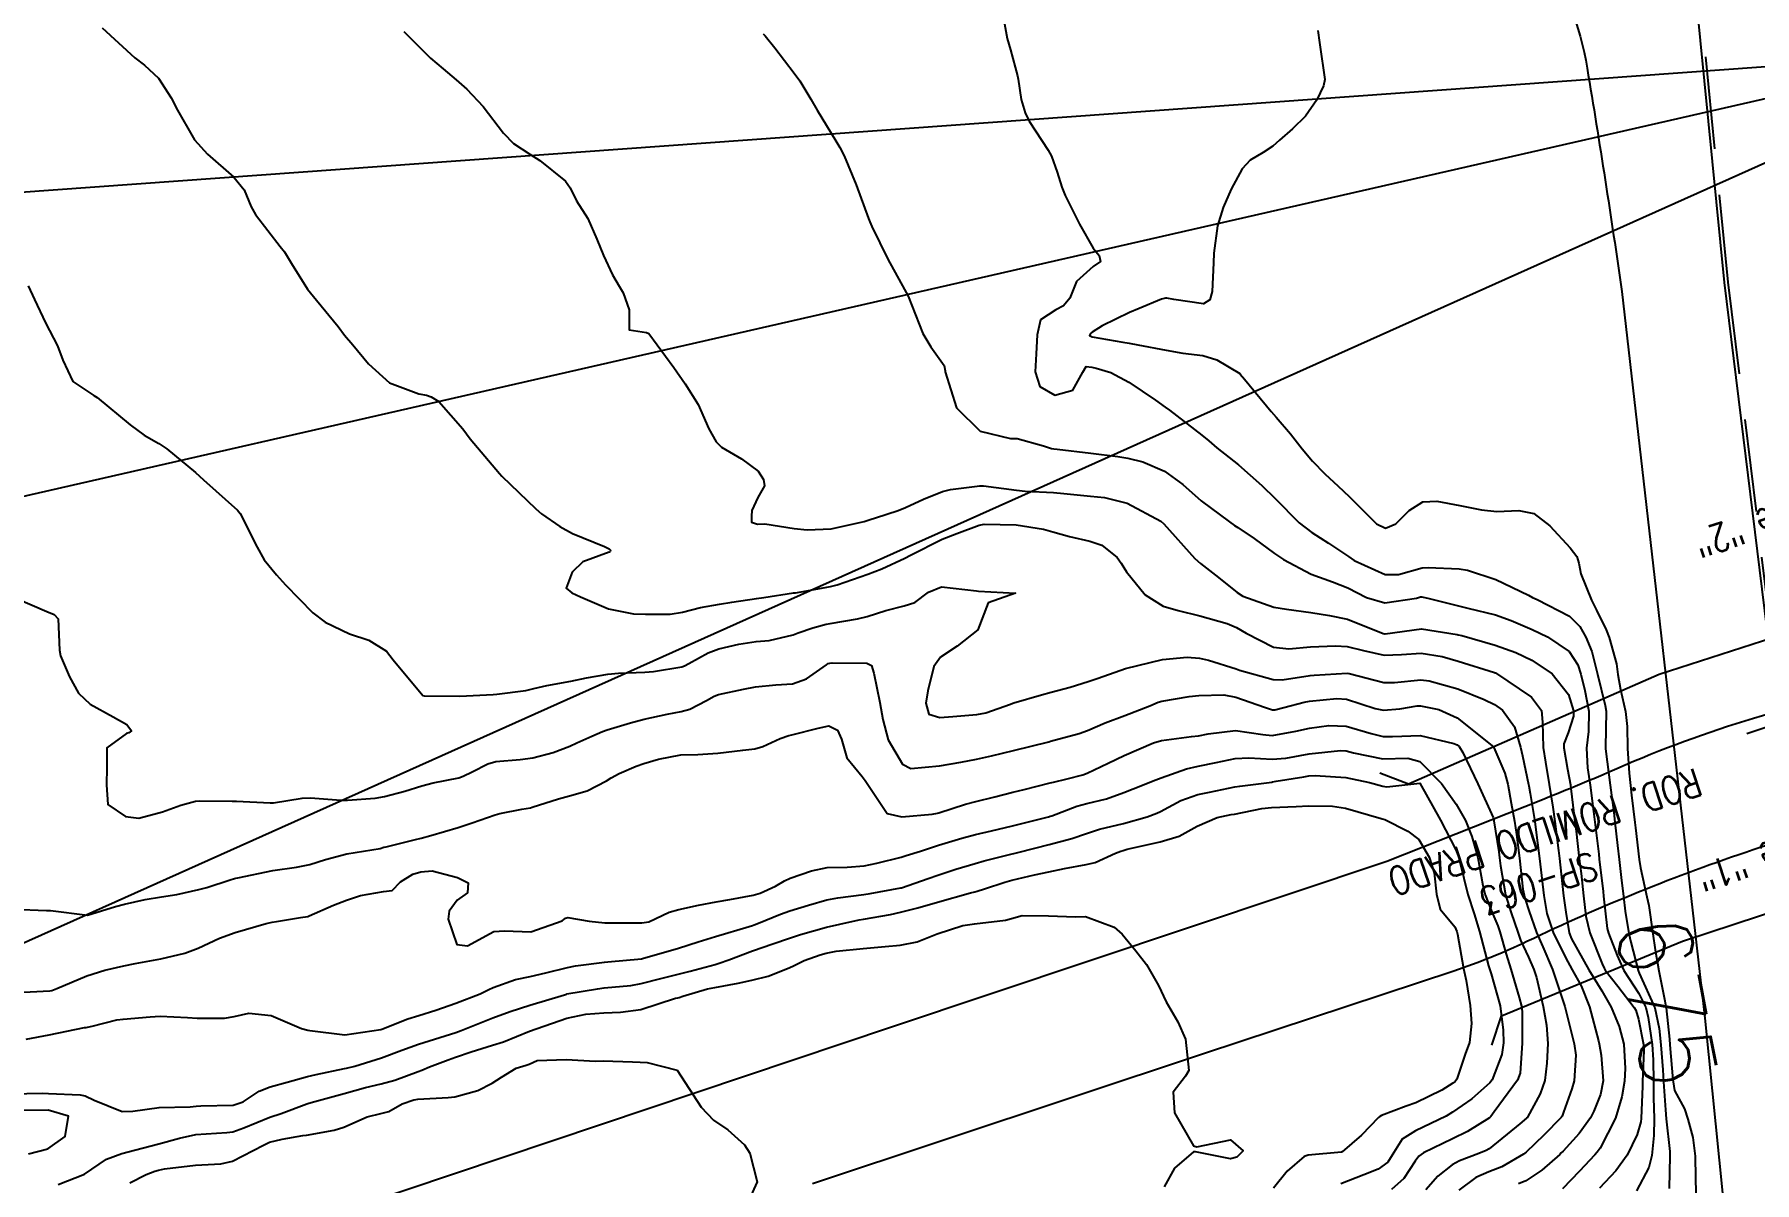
# Model space of a CAD drawing. Header units: metres. Extents: x 298520 to 308411, y 7433745 to 7450750.
# Drawn here: x 300244.7 to 300337.8, y 7445167.9 to 7445230 of the extents above; entities that cross this region are included whole.
import ezdxf
from ezdxf.enums import TextEntityAlignment as Align

# ---------------------------------------------------------------- set-up
doc = ezdxf.new("R2010")
doc.units = ezdxf.units.M
doc.header["$LTSCALE"] = 10
for name, pattern in [('CONTINUO', [0]), ('DASHED', [0.75, 0.5, -0.25]), ('TRACEJADO', [8.7, 8, -0.7])]:
    doc.linetypes.add(name, pattern=pattern)
for name, color, linetype in [('Canteiro', 45, 'DASHED'), ('Cotas', 45, 'Continuous'), ('Curvas de Nivel 1m', 11, 'Continuous'), ('Curvas de Nivel 5m', 15, 'Continuous'), ('Pontes e viadutos', 190, 'Continuous'), ('TEXTO', 45, 'Continuous'), ('VIADUTO', 190, 'Continuous'), ('Vias Primárias', 230, 'Continuous')]:
    doc.layers.add(name, color=color, linetype=linetype)
doc.styles.add('ROMANS', font='romans', dxfattribs={"height": 0.2})
doc.styles.add('Style-STANDARD', font='STANDARD.shx')

msp = doc.modelspace()

# ---------------------------------------------------------------- linework, layer by layer
at = {"layer": 'Canteiro'}
msp.add_lwpolyline([(300346.687, 7445159.321), (300345.457, 7445172.543), (300344.215, 7445184.223), (300341.993, 7445198.631), (300341.505, 7445204.057), (300338.982, 7445229.59, 0.061671), (300337.745, 7445235.081, -0.037079), (300334.313, 7445247.445, -0.049784), (300334.089, 7445249.745), (300333.092, 7445258.187, 0.812928), (300332.051, 7445258.457, 0.143516), (300331.928, 7445257.762), (300332.833, 7445249.584), (300334.359, 7445236.252), (300336.308, 7445216.608), (300340.537, 7445182.245), (300341.895, 7445168.248), (300343.034, 7445158.01, 0.018721)], format="xyb", dxfattribs=at)
at = {"layer": 'Curvas de Nivel 1m', "flags": 128}
for points, elevation in [([(300297.121, 7445230.772), (300297.307, 7445229.772), (300297.491, 7445229.163), (300297.873, 7445227.763), (300297.907, 7445227.589), (300298.07, 7445226.479), (300298.273, 7445225.758), (300298.499, 7445225.313), (300299.528, 7445223.745), (300299.705, 7445223.42), (300300.021, 7445222.55), (300300.27, 7445221.737), (300300.445, 7445221.296), (300301.222, 7445219.728), (300301.97, 7445218.44), (300302.288, 7445218.037), (300302.361, 7445217.714), (300301.96, 7445217.449), (300301.051, 7445216.63), (300300.69, 7445215.733), (300300.355, 7445215.318), (300299.933, 7445215.103), (300299.114, 7445214.563), (300298.931, 7445213.755), (300298.876, 7445212.729), (300298.823, 7445211.756), (300299.084, 7445210.951), (300299.88, 7445210.492), (300300.854, 7445210.754), (300301.409, 7445211.725), (300301.582, 7445212.037), (300301.896, 7445212.006), (300302.118, 7445211.94), (300302.924, 7445211.705), (300303.885, 7445211.192), (300305.332, 7445210.214), (300305.866, 7445209.844), (300306.098, 7445209.668), (300307.85, 7445208.326), (300308.22, 7445208.018), (300308.647, 7445207.638), (300309.324, 7445207.114), (300309.834, 7445206.718), (300311.085, 7445205.607), (300311.812, 7445204.888), (300313.107, 7445203.587), (300313.788, 7445203.056), (300314.693, 7445202.477), (300315.775, 7445201.753), (300316.08, 7445201.547), (300317.762, 7445200.786), (300318.487, 7445200.794), (300319.768, 7445201.14), (300320.098, 7445201.167), (300321.767, 7445201.094), (300322.213, 7445201.029), (300323.759, 7445200.51), (300325.52, 7445199.66), (300325.745, 7445199.542), (300325.993, 7445199.427), (300327.734, 7445198.538), (300328.297, 7445197.97), (300328.63, 7445197.396), (300328.942, 7445196.618), (300329.248, 7445195.395), (300329.678, 7445193.708), (300329.729, 7445193.389), (300329.691, 7445191.427), (300329.688, 7445191.389), (300329.695, 7445191.347), (300329.951, 7445189.385), (300330.133, 7445187.907), (300330.196, 7445187.381), (300330.345, 7445186.133), (300330.431, 7445185.377), (300330.544, 7445184.399), (300330.661, 7445183.373), (300330.752, 7445182.579), (300330.953, 7445181.369), (300331.061, 7445180.9), (300331.451, 7445179.361), (300331.511, 7445179.217), (300332.359, 7445177.351), (300332.594, 7445176.226), (300332.685, 7445175.348), (300332.792, 7445173.997), (300332.823, 7445173.346), (300332.936, 7445171.826), (300332.98, 7445171.344), (300333.164, 7445169.574), (300333.175, 7445169.342), (300333.131, 7445167.578)], 676), ([(300248.333, 7445230.358), (300250.089, 7445228.738), (300250.622, 7445228.332), (300251.382, 7445227.627), (300252.066, 7445226.574), (300252.203, 7445226.309), (300252.339, 7445226.027), (300253.333, 7445224.297), (300254.025, 7445223.519), (300255.458, 7445222.276), (300256.006, 7445221.588), (300256.4, 7445220.667), (300256.625, 7445220.261), (300257.967, 7445218.527), (300258.188, 7445218.238), (300258.579, 7445217.611), (300259.434, 7445216.225), (300259.934, 7445215.617), (300261.1, 7445214.202), (300261.451, 7445213.74), (300261.903, 7445213.215), (300262.737, 7445212.182), (300263.883, 7445211.145), (300265.47, 7445210.562), (300265.876, 7445210.494), (300266.132, 7445210.403), (300266.556, 7445210.14), (300267.851, 7445208.658), (300268.253, 7445208.116), (300269.824, 7445206.248), (300269.967, 7445206.099), (300271.797, 7445204.341), (300272.104, 7445204.075), (300273.101, 7445203.375), (300273.782, 7445203.005), (300275.512, 7445202.296), (300275.774, 7445202.173), (300275.839, 7445202.094), (300275.821, 7445202.029), (300275.772, 7445201.986), (300274.346, 7445201.465), (300273.762, 7445200.919), (300273.44, 7445200.055), (300273.749, 7445199.787), (300274.216, 7445199.576), (300275.736, 7445198.923), (300277.088, 7445198.655), (300277.732, 7445198.636), (300279.077, 7445198.642), (300279.734, 7445198.752), (300280.706, 7445199.003), (300281.741, 7445199.172), (300282.411, 7445199.282), (300283.746, 7445199.486), (300284.135, 7445199.538), (300285.751, 7445199.786), (300285.858, 7445199.802), (300286.467, 7445199.903), (300287.551, 7445200.096), (300287.755, 7445200.134), (300288.104, 7445200.232), (300289.762, 7445200.801), (300290.521, 7445201.097), (300291.771, 7445201.673), (300292.069, 7445201.836), (300293.782, 7445202.698), (300294.588, 7445202.999), (300295.79, 7445203.45), (300296.065, 7445203.513), (300297.79, 7445203.48), (300299.275, 7445203.235), (300299.786, 7445203.096), (300300.679, 7445202.836), (300301.782, 7445202.595), (300302.435, 7445202.366), (300303.258, 7445201.698), (300303.478, 7445201.403), (300303.765, 7445200.938), (300304.771, 7445199.68), (300305.744, 7445199.07), (300306.57, 7445198.832), (300307.736, 7445198.555), (300309.218, 7445198.141), (300309.728, 7445197.926), (300310.248, 7445197.615), (300311.715, 7445196.854), (300312.546, 7445196.761), (300313.716, 7445196.869), (300315.084, 7445196.927), (300315.716, 7445196.894), (300316.588, 7445196.668), (300317.712, 7445196.413), (300318.651, 7445196.455), (300319.713, 7445196.532), (300320.857, 7445196.343), (300321.709, 7445196.098), (300323.679, 7445195.485), (300323.703, 7445195.474), (300323.735, 7445195.46), (300325.684, 7445194.154), (300326.227, 7445193.424), (300326.286, 7445192.805), (300326.31, 7445191.423), (300326.435, 7445190.628), (300326.648, 7445189.42), (300326.834, 7445188.195), (300326.943, 7445187.417), (300327.14, 7445185.862), (300327.194, 7445185.414), (300327.406, 7445183.561), (300327.423, 7445183.411), (300327.544, 7445182.517), (300327.732, 7445181.408), (300327.857, 7445181.08), (300328.784, 7445179.397), (300329.496, 7445178.259), (300329.992, 7445177.382), (300330.426, 7445176.33), (300330.69, 7445175.372), (300330.756, 7445174.057), (300330.709, 7445173.371), (300330.582, 7445172.531), (300330.229, 7445171.378), (300329.397, 7445169.756), (300329.242, 7445169.544), (300329.115, 7445169.393), (300328.275, 7445168.505), (300327.365, 7445167.554)], 679), ([(300264.646, 7445230.165), (300266.091, 7445228.713), (300266.776, 7445228.14), (300267.494, 7445227.545), (300268.072, 7445227.031), (300268.942, 7445226.111), (300270.041, 7445224.654), (300270.585, 7445224.092), (300271.466, 7445223.517), (300272.024, 7445223.174), (300273.399, 7445222.056), (300273.655, 7445221.701), (300274.002, 7445221.003), (300274.616, 7445220.044), (300275.092, 7445218.923), (300275.465, 7445218.035), (300275.953, 7445217.005), (300276.301, 7445216.379), (300276.524, 7445216.021), (300276.847, 7445215.099), (300276.842, 7445214.016), (300277.792, 7445213.882), (300277.911, 7445213.827), (300279.273, 7445211.986), (300279.884, 7445211.108), (300280.584, 7445209.973), (300281.154, 7445208.667), (300281.55, 7445207.963), (300281.84, 7445207.672), (300282.933, 7445207.042), (300283.827, 7445206.379), (300284.123, 7445205.927), (300284.17, 7445205.574), (300283.808, 7445204.943), (300283.487, 7445204.246), (300283.462, 7445203.935), (300283.475, 7445203.62), (300283.789, 7445203.517), (300284.195, 7445203.52), (300285.787, 7445203.275), (300286.485, 7445203.204), (300287.787, 7445203.255), (300289.572, 7445203.645), (300289.792, 7445203.733), (300289.884, 7445203.768), (300290.179, 7445203.856), (300291.404, 7445204.239), (300291.801, 7445204.403), (300292.776, 7445204.858), (300293.815, 7445205.27), (300294.245, 7445205.377), (300295.82, 7445205.58), (300296.028, 7445205.58), (300297.817, 7445205.356), (300298.277, 7445205.302), (300299.815, 7445205.213), (300300.374, 7445205.175), (300301.813, 7445205.028), (300302.572, 7445204.948), (300303.807, 7445204.653), (300305.625, 7445203.672), (300305.791, 7445203.524), (300307.457, 7445201.653), (300307.77, 7445201.373), (300308.743, 7445200.616), (300309.755, 7445199.805), (300310.061, 7445199.617), (300311.737, 7445199.011), (300312.42, 7445198.909), (300313.734, 7445198.731), (300314.744, 7445198.576), (300315.731, 7445198.364), (300317.664, 7445197.59), (300317.723, 7445197.568), (300317.766, 7445197.572), (300319.726, 7445197.841), (300321.658, 7445197.547), (300321.723, 7445197.526), (300321.907, 7445197.478), (300323.718, 7445196.962), (300324.843, 7445196.572), (300325.71, 7445196.158), (300326.802, 7445195.419), (300327.686, 7445194.286), (300327.959, 7445193.407), (300327.959, 7445193.118), (300327.661, 7445192.226), (300327.436, 7445191.631), (300327.426, 7445191.412), (300327.636, 7445190.257), (300327.792, 7445189.408), (300327.818, 7445189.211), (300328.035, 7445187.406), (300328.094, 7445186.909), (300328.272, 7445185.403), (300328.365, 7445184.608), (300328.505, 7445183.4), (300328.634, 7445182.307), (300328.847, 7445181.397), (300329.516, 7445179.73), (300329.616, 7445179.49), (300329.677, 7445179.388), (300330.363, 7445178.514), (300331.242, 7445177.364), (300331.332, 7445177.213), (300331.477, 7445176.739), (300331.752, 7445175.357), (300331.771, 7445175.044), (300331.7, 7445173.357), (300331.687, 7445173.101), (300331.614, 7445171.358), (300331.595, 7445171.175), (300331.404, 7445170.495), (300330.854, 7445169.368), (300330.24, 7445168.518), (300329.366, 7445167.595)], 678), ([(300284.104, 7445230.034), (300284.216, 7445229.929), (300284.739, 7445229.281), (300285.788, 7445227.913), (300286.079, 7445227.487), (300286.674, 7445226.506), (300287.03, 7445225.895), (300288.038, 7445224.248), (300288.252, 7445223.878), (300288.478, 7445223.426), (300289.137, 7445221.869), (300289.802, 7445220.045), (300289.868, 7445219.861), (300289.98, 7445219.607), (300290.842, 7445217.851), (300291.943, 7445215.84), (300292.751, 7445213.827), (300293.183, 7445213.098), (300293.896, 7445212.084), (300293.958, 7445211.809), (300293.96, 7445211.741), (300294.57, 7445209.803), (300295.854, 7445208.548), (300297.485, 7445208.137), (300297.849, 7445208.148), (300299.273, 7445207.749), (300299.709, 7445207.609), (300299.841, 7445207.589), (300300.007, 7445207.573), (300301.839, 7445207.352), (300303.304, 7445207.165), (300303.837, 7445207.08), (300304.642, 7445206.875), (300305.83, 7445206.372), (300306.816, 7445205.66), (300307.81, 7445204.772), (300309.336, 7445203.627), (300309.613, 7445203.444), (300309.79, 7445203.324), (300310.669, 7445202.726), (300311.776, 7445201.923), (300312.261, 7445201.595), (300313.761, 7445200.812), (300314.921, 7445200.397), (300315.751, 7445200.071), (300316.761, 7445199.54), (300317.74, 7445199.261), (300319.457, 7445199.504), (300319.671, 7445199.574), (300319.744, 7445199.578), (300320.141, 7445199.496), (300321.739, 7445199.085), (300322.244, 7445198.969), (300323.734, 7445198.606), (300324.583, 7445198.299), (300325.727, 7445197.815), (300326.558, 7445197.422), (300327.715, 7445196.616), (300328.197, 7445195.892), (300328.354, 7445195.403), (300328.574, 7445194.517), (300328.792, 7445193.399), (300328.771, 7445192.29), (300328.663, 7445191.4), (300328.716, 7445190.32), (300328.858, 7445189.398), (300329.047, 7445187.957), (300329.117, 7445187.395), (300329.323, 7445185.655), (300329.354, 7445185.392), (300329.557, 7445183.63), (300329.583, 7445183.39), (300329.784, 7445181.635), (300329.851, 7445181.385), (300330.313, 7445180.17), (300330.687, 7445179.372), (300331.494, 7445178.118), (300331.879, 7445177.356), (300332.004, 7445176.829), (300332.213, 7445175.352), (300332.274, 7445174.529), (300332.279, 7445173.352), (300332.295, 7445172.48), (300332.324, 7445171.351), (300332.314, 7445170.441), (300332.194, 7445169.352), (300332.029, 7445168.708), (300331.364, 7445167.438)], 677), ([(300243.739, 7445199.462), (300245.338, 7445198.785), (300245.726, 7445198.628), (300245.942, 7445198.387), (300246.02, 7445196.699), (300246.075, 7445196.384), (300246.56, 7445195.246), (300247.052, 7445194.369), (300247.674, 7445193.766), (300248.927, 7445193.084), (300249.658, 7445192.678), (300249.908, 7445192.337), (300249.77, 7445192.221), (300249.651, 7445192.178), (300248.589, 7445191.405), (300248.586, 7445190.35), (300248.557, 7445189.413), (300248.63, 7445188.35), (300249.596, 7445187.696), (300250.317, 7445187.612), (300251.599, 7445187.955), (300252.587, 7445188.305), (300253.373, 7445188.527), (300253.607, 7445188.542), (300255.361, 7445188.518), (300255.607, 7445188.526), (300257.414, 7445188.434), (300257.606, 7445188.442), (300259.144, 7445188.69), (300259.61, 7445188.707), (300261.239, 7445188.573), (300261.608, 7445188.571), (300263.096, 7445188.693), (300263.612, 7445188.776), (300264.708, 7445189.067), (300265.621, 7445189.354), (300266.246, 7445189.518), (300267.628, 7445189.791), (300267.871, 7445189.876), (300268.352, 7445190.113), (300269.194, 7445190.547), (300269.639, 7445190.677), (300270.944, 7445190.783), (300271.641, 7445190.865), (300272.741, 7445191.16), (300273.647, 7445191.504), (300274.023, 7445191.672), (300274.835, 7445192.038), (300275.405, 7445192.284), (300275.658, 7445192.374), (300276.924, 7445192.758), (300277.662, 7445192.952), (300278.901, 7445193.228), (300279.667, 7445193.38), (300280.134, 7445193.509), (300281.03, 7445193.966), (300281.442, 7445194.197), (300281.678, 7445194.287), (300283.044, 7445194.578), (300283.684, 7445194.702), (300284.796, 7445194.809), (300285.687, 7445194.873), (300286.448, 7445195.146), (300287.521, 7445195.892), (300287.627, 7445195.967), (300287.704, 7445195.994), (300287.829, 7445196.013), (300289.704, 7445195.989), (300289.973, 7445195.857), (300290.096, 7445195.457), (300290.419, 7445193.853), (300290.571, 7445192.944), (300290.873, 7445191.848), (300291.64, 7445190.526), (300292.09, 7445190.285), (300293.639, 7445190.443), (300294.799, 7445190.64), (300295.643, 7445190.805), (300296.451, 7445190.975), (300297.648, 7445191.256), (300299.556, 7445191.741), (300299.653, 7445191.766), (300301.199, 7445192.183), (300301.659, 7445192.353), (300302.611, 7445192.762), (300303.667, 7445193.156), (300305.026, 7445193.68), (300305.473, 7445193.876), (300305.677, 7445193.941), (300307.15, 7445194.186), (300307.682, 7445194.237), (300309.04, 7445194.272), (300309.681, 7445194.157), (300311.242, 7445193.604), (300311.672, 7445193.467), (300311.798, 7445193.472), (300312.272, 7445193.594), (300313.387, 7445193.874), (300313.678, 7445193.927), (300315.154, 7445194.085), (300315.68, 7445194.037), (300317.229, 7445193.534), (300317.672, 7445193.443), (300318.55, 7445193.517), (300319.494, 7445193.685), (300319.676, 7445193.687), (300320.667, 7445193.49), (300321.668, 7445193.036), (300323.627, 7445191.46), (300323.653, 7445191.425), (300324.235, 7445190.047), (300324.399, 7445189.448), (300324.591, 7445188.423), (300324.763, 7445187.443), (300324.872, 7445186.717), (300325.033, 7445185.438), (300325.224, 7445183.769), (300325.283, 7445183.434), (300325.346, 7445183.228), (300325.545, 7445182.617), (300325.958, 7445181.426), (300326.304, 7445180.643), (300326.827, 7445179.417), (300327.483, 7445177.41), (300327.985, 7445175.405), (300328.075, 7445174.782), (300327.997, 7445173.404), (300327.874, 7445172.96), (300327.416, 7445171.692), (300327.339, 7445171.485), (300327.291, 7445171.411), (300326.359, 7445170.464), (300325.394, 7445169.545), (300325.248, 7445169.432), (300324.086, 7445168.746), (300323.378, 7445168.475), (300322.668, 7445168.173), (300321.745, 7445167.476)], 681), ([(300243.537, 7445182.676), (300245.324, 7445182.604), (300245.536, 7445182.602), (300247.533, 7445182.36), (300249.059, 7445182.826), (300249.542, 7445182.95), (300250.663, 7445183.212), (300251.548, 7445183.341), (300252.377, 7445183.481), (300253.555, 7445183.737), (300253.99, 7445183.852), (300255.256, 7445184.273), (300255.488, 7445184.347), (300255.564, 7445184.36), (300255.67, 7445184.375), (300257.568, 7445184.771), (300258.848, 7445184.949), (300259.572, 7445185.094), (300260.423, 7445185.363), (300261.578, 7445185.67), (300263.38, 7445185.972), (300263.581, 7445186.027), (300263.693, 7445186.058), (300264.131, 7445186.165), (300265.285, 7445186.454), (300265.587, 7445186.525), (300266.117, 7445186.671), (300267.593, 7445187.106), (300268.361, 7445187.347), (300269.6, 7445187.787), (300269.842, 7445187.856), (300271.041, 7445188.086), (300271.514, 7445188.171), (300271.605, 7445188.193), (300273.018, 7445188.653), (300273.614, 7445188.81), (300274.581, 7445189.078), (300275.627, 7445189.631), (300275.867, 7445189.79), (300276.309, 7445190.023), (300277.233, 7445190.418), (300277.638, 7445190.56), (300278.443, 7445190.8), (300279.643, 7445191.022), (300280.566, 7445191.049), (300281.644, 7445191.112), (300282.996, 7445191.29), (300283.647, 7445191.356), (300284.093, 7445191.481), (300285.019, 7445191.916), (300285.489, 7445192.077), (300285.655, 7445192.115), (300287.075, 7445192.48), (300287.66, 7445192.592), (300288.132, 7445192.357), (300288.342, 7445191.88), (300288.637, 7445190.869), (300289.464, 7445189.863), (300289.63, 7445189.648), (300290.806, 7445187.848), (300291.601, 7445187.668), (300293.247, 7445187.815), (300293.538, 7445187.877), (300293.604, 7445187.894), (300295.05, 7445188.356), (300295.614, 7445188.513), (300296.632, 7445188.766), (300297.622, 7445189.014), (300298.221, 7445189.164), (300299.63, 7445189.517), (300299.81, 7445189.558), (300300.555, 7445189.731), (300301.406, 7445189.951), (300301.636, 7445190.033), (300302.765, 7445190.586), (300303.646, 7445190.995), (300305.222, 7445191.676), (300305.654, 7445191.802), (300307.29, 7445192.02), (300307.657, 7445192.064), (300308.181, 7445192.165), (300309.66, 7445192.345), (300311.14, 7445192.123), (300311.658, 7445192.078), (300312.932, 7445192.316), (300313.662, 7445192.481), (300314.722, 7445192.622), (300315.663, 7445192.583), (300317.008, 7445192.187), (300317.658, 7445192.014), (300318.159, 7445192.024), (300319.659, 7445192.082), (300321.486, 7445191.65), (300321.654, 7445191.572), (300321.763, 7445191.479), (300321.961, 7445191.165), (300322.772, 7445189.469), (300323.606, 7445187.634), (300323.639, 7445187.495), (300323.649, 7445187.459), (300323.915, 7445185.784), (300323.961, 7445185.454), (300324.009, 7445185.021), (300324.285, 7445183.449), (300324.591, 7445182.492), (300324.943, 7445181.439), (300325.095, 7445181.002), (300325.519, 7445180.081), (300325.806, 7445179.427), (300325.951, 7445178.981), (300326.308, 7445177.422), (300326.493, 7445176.399), (300326.562, 7445175.419), (300326.523, 7445174.343), (300326.405, 7445173.42), (300326.157, 7445172.691), (300325.464, 7445171.429), (300325.442, 7445171.401), (300325.412, 7445171.375), (300325.049, 7445171.075), (300323.396, 7445169.723), (300323.234, 7445169.622), (300322.83, 7445169.466), (300321.792, 7445169.071), (300321.384, 7445168.855), (300320.623, 7445168.243), (300319.974, 7445167.501)], 682), ([(300243.731, 7445178.166), (300245.491, 7445178.261), (300245.599, 7445178.281), (300245.879, 7445178.384), (300247.5, 7445179.073), (300248.464, 7445179.39), (300249.506, 7445179.624), (300250.106, 7445179.734), (300251.51, 7445180), (300252.805, 7445180.301), (300253.516, 7445180.569), (300254.685, 7445181.115), (300255.524, 7445181.418), (300257.198, 7445181.914), (300257.53, 7445181.979), (300257.761, 7445182.007), (300259.063, 7445182.225), (300259.461, 7445182.294), (300259.534, 7445182.318), (300260.844, 7445182.907), (300261.547, 7445183.169), (300262.315, 7445183.425), (300263.555, 7445183.646), (300264.027, 7445183.694), (300264.47, 7445184.161), (300265.147, 7445184.574), (300265.568, 7445184.703), (300266.192, 7445184.763), (300267.566, 7445184.392), (300268.136, 7445184.114), (300268.096, 7445183.574), (300267.549, 7445183.169), (300267.105, 7445182.569), (300267.047, 7445182.135), (300267.519, 7445180.772), (300268.104, 7445180.706), (300269.527, 7445181.467), (300270.103, 7445181.518), (300271.527, 7445181.459), (300273.227, 7445182.055), (300273.401, 7445182.186), (300273.536, 7445182.237), (300274.689, 7445182.038), (300275.532, 7445181.948), (300275.616, 7445181.945), (300277.532, 7445181.942), (300277.913, 7445182.004), (300279.017, 7445182.512), (300279.543, 7445182.658), (300280.609, 7445182.907), (300281.55, 7445183.072), (300282.301, 7445183.199), (300283.556, 7445183.436), (300283.943, 7445183.54), (300284.767, 7445183.918), (300285.257, 7445184.222), (300285.567, 7445184.35), (300286.709, 7445184.761), (300287.573, 7445184.943), (300288.653, 7445184.954), (300289.575, 7445185.026), (300290.257, 7445185.169), (300291.578, 7445185.501), (300291.838, 7445185.578), (300292.615, 7445185.825), (300293.586, 7445186.136), (300294.861, 7445186.527), (300295.592, 7445186.722), (300296.452, 7445186.924), (300297.597, 7445187.192), (300299.536, 7445187.675), (300299.602, 7445187.693), (300299.639, 7445187.704), (300299.733, 7445187.739), (300301.084, 7445188.252), (300301.613, 7445188.393), (300302.677, 7445188.65), (300303.622, 7445188.991), (300304.123, 7445189.195), (300305.349, 7445189.674), (300305.634, 7445189.789), (300307.019, 7445190.276), (300307.641, 7445190.419), (300308.627, 7445190.62), (300309.645, 7445190.838), (300310.383, 7445190.875), (300311.645, 7445190.794), (300312.387, 7445190.851), (300313.648, 7445191.08), (300315.351, 7445191.256), (300315.65, 7445191.242), (300316.05, 7445191.145), (300317.646, 7445190.816), (300318.983, 7445190.847), (300319.645, 7445190.665), (300320.813, 7445189.488), (300321.616, 7445188.355), (300322.112, 7445187.475), (300322.449, 7445186.617), (300322.773, 7445185.468), (300323.055, 7445183.971), (300323.18, 7445183.464), (300323.544, 7445182.538), (300323.868, 7445181.787), (300323.976, 7445181.453), (300324.312, 7445180.24), (300324.573, 7445179.444), (300325.024, 7445177.903), (300325.14, 7445177.435), (300325.174, 7445177.129), (300325.181, 7445175.434), (300325.067, 7445173.807), (300324.93, 7445173.438), (300323.67, 7445171.71), (300323.48, 7445171.459), (300323.412, 7445171.399), (300322.214, 7445170.662), (300321.401, 7445170.259), (300319.837, 7445169.503), (300319.579, 7445169.318), (300319.386, 7445169.047), (300318.77, 7445168.118), (300318.103, 7445167.523)], 683), ([(300244.216, 7445175.642), (300245.458, 7445175.875), (300247.376, 7445176.276), (300247.462, 7445176.281), (300247.532, 7445176.29), (300247.792, 7445176.357), (300249.124, 7445176.687), (300249.469, 7445176.74), (300250.931, 7445176.866), (300251.472, 7445176.899), (300252.948, 7445176.821), (300253.47, 7445176.787), (300254.954, 7445176.792), (300255.469, 7445176.876), (300256.259, 7445177.047), (300257.47, 7445176.93), (300259.113, 7445176.223), (300259.462, 7445176.141), (300259.562, 7445176.119), (300261.46, 7445175.875), (300263.406, 7445176.171), (300263.463, 7445176.191), (300264.878, 7445176.747), (300265.471, 7445176.927), (300266.395, 7445177.219), (300267.478, 7445177.595), (300268.791, 7445178.11), (300269.257, 7445178.333), (300269.488, 7445178.45), (300270.703, 7445178.88), (300271.497, 7445179.048), (300272.332, 7445179.236), (300273.505, 7445179.534), (300273.941, 7445179.611), (300275.51, 7445179.819), (300275.701, 7445179.838), (300277.513, 7445179.998), (300277.566, 7445180.009), (300279.519, 7445180.572), (300280.581, 7445180.911), (300281.525, 7445181.199), (300283.34, 7445181.742), (300283.532, 7445181.806), (300283.622, 7445181.839), (300283.85, 7445181.927), (300285.047, 7445182.408), (300285.543, 7445182.589), (300286.549, 7445182.899), (300287.552, 7445183.184), (300288.138, 7445183.297), (300289.557, 7445183.472), (300289.892, 7445183.523), (300291.553, 7445183.83), (300291.589, 7445183.839), (300293.036, 7445184.343), (300293.564, 7445184.523), (300294.531, 7445184.838), (300295.573, 7445185.16), (300296.066, 7445185.294), (300297.581, 7445185.671), (300297.662, 7445185.689), (300297.963, 7445185.764), (300299.587, 7445186.176), (300300.806, 7445186.512), (300301.594, 7445186.781), (300302.306, 7445187.003), (300303.599, 7445187.317), (300304.89, 7445187.681), (300305.409, 7445187.87), (300305.607, 7445187.967), (300306.712, 7445188.564), (300307.621, 7445188.878), (300308.25, 7445189.014), (300309.628, 7445189.296), (300309.902, 7445189.344), (300311.632, 7445189.557), (300311.669, 7445189.563), (300311.87, 7445189.598), (300313.371, 7445189.847), (300313.636, 7445189.89), (300313.974, 7445189.913), (300315.635, 7445189.798), (300316.911, 7445189.537), (300317.63, 7445189.332), (300317.852, 7445189.304), (300319.633, 7445189.5), (300320.753, 7445187.488), (300321.587, 7445185.894), (300321.747, 7445185.478), (300321.808, 7445185.25), (300322.244, 7445183.473), (300322.578, 7445182.435), (300322.877, 7445181.467), (300323.364, 7445179.612), (300323.409, 7445179.461), (300323.509, 7445179.178), (300323.996, 7445177.452), (300324.159, 7445176.139), (300324.163, 7445175.45), (300324.075, 7445174.829), (300323.557, 7445173.458), (300323.431, 7445173.282), (300322.462, 7445172.43), (300321.415, 7445171.694), (300321.06, 7445171.485), (300319.405, 7445170.685), (300318.677, 7445170.24), (300318.231, 7445169.522), (300317.916, 7445168.994), (300317.379, 7445168.611), (300316.608, 7445168.304), (300315.367, 7445167.831)], 684), ([(300245.954, 7445167.791), (300247.373, 7445168.346), (300248.568, 7445169.161), (300249.384, 7445169.47), (300250.078, 7445169.641), (300251.39, 7445169.986), (300252.517, 7445170.303), (300253.395, 7445170.486), (300255.075, 7445170.594), (300255.397, 7445170.636), (300255.993, 7445170.855), (300257.405, 7445171.423), (300258.009, 7445171.631), (300259.412, 7445172.144), (300259.468, 7445172.164), (300259.641, 7445172.218), (300261.023, 7445172.6), (300261.421, 7445172.709), (300262.575, 7445173.034), (300263.429, 7445173.237), (300264.161, 7445173.434), (300265.439, 7445173.899), (300265.621, 7445173.967), (300266.047, 7445174.144), (300267.052, 7445174.529), (300267.448, 7445174.667), (300268.297, 7445174.963), (300269.455, 7445175.323), (300270.044, 7445175.507), (300271.463, 7445176.08), (300273.47, 7445176.786), (300274.511, 7445177.001), (300275.473, 7445177.081), (300276.387, 7445177.107), (300277.475, 7445177.262), (300279.361, 7445177.861), (300279.482, 7445177.889), (300279.555, 7445177.906), (300279.754, 7445177.977), (300281.087, 7445178.366), (300281.49, 7445178.449), (300282.755, 7445178.68), (300283.496, 7445178.833), (300284.366, 7445179.055), (300285.507, 7445179.505), (300285.779, 7445179.637), (300286.315, 7445179.902), (300287.192, 7445180.217), (300287.517, 7445180.305), (300288.044, 7445180.408), (300289.52, 7445180.556), (300290.713, 7445180.656), (300291.522, 7445180.737), (300292.439, 7445180.916), (300293.528, 7445181.351), (300294.906, 7445181.799), (300295.534, 7445181.885), (300297.224, 7445182.085), (300297.537, 7445182.168), (300298.121, 7445182.344), (300299.539, 7445182.329), (300300.997, 7445182.267), (300301.539, 7445182.289), (300303.101, 7445181.704), (300303.529, 7445181.328), (300304.263, 7445180.432), (300304.851, 7445179.68), (300305.496, 7445178.559), (300305.917, 7445177.666), (300306.544, 7445176.588), (300306.963, 7445175.655), (300307.132, 7445173.959), (300306.952, 7445173.655), (300306.295, 7445172.791), (300306.366, 7445171.66), (300307.395, 7445169.884), (300307.577, 7445169.829), (300309.399, 7445170.195), (300310.071, 7445169.613), (300309.73, 7445169.275), (300309.386, 7445169.18), (300307.494, 7445169.546), (300307.391, 7445169.549), (300306.363, 7445168.676), (300305.806, 7445167.666)], 686), ([(300249.825, 7445167.877), (300250.715, 7445168.327), (300251.186, 7445168.51), (300251.375, 7445168.561), (300251.694, 7445168.633), (300253.378, 7445168.83), (300254.752, 7445168.904), (300255.381, 7445169.055), (300257.062, 7445169.917), (300257.391, 7445170.077), (300258.063, 7445170.233), (300259.187, 7445170.43), (300259.395, 7445170.463), (300260.884, 7445170.719), (300261.4, 7445170.886), (300262.672, 7445171.448), (300263.408, 7445171.636), (300263.836, 7445171.738), (300264.569, 7445172.158), (300265.202, 7445172.366), (300265.417, 7445172.396), (300267.056, 7445172.496), (300267.419, 7445172.535), (300268.656, 7445172.88), (300269.431, 7445173.276), (300269.936, 7445173.594), (300270.732, 7445174.087), (300271.284, 7445174.242), (300271.445, 7445174.304), (300271.866, 7445174.493), (300273.448, 7445174.555), (300275.021, 7445174.46), (300275.447, 7445174.471), (300277.035, 7445174.426), (300277.447, 7445174.406), (300277.831, 7445174.388), (300279.443, 7445173.98), (300280.742, 7445171.967), (300281.406, 7445171.274), (300282.189, 7445170.737), (300283.083, 7445169.935), (300283.386, 7445169.483), (300283.782, 7445167.934), (300283.353, 7445166.971)], 687)]:
    msp.add_lwpolyline(points, dxfattribs=dict(at, elevation=elevation))
at = {"layer": 'Curvas de Nivel 5m', "flags": 128}
for points, elevation in [([(300314.113, 7445230.209), (300314.207, 7445229.569), (300314.233, 7445229.438), (300314.491, 7445227.566), (300314.43, 7445227.216), (300314.072, 7445226.471), (300313.461, 7445225.579), (300312.744, 7445224.898), (300312.043, 7445224.28), (300311.683, 7445223.959), (300311.164, 7445223.609), (300310.455, 7445223.19), (300310.024, 7445222.73), (300309.433, 7445221.629), (300308.998, 7445220.635), (300308.695, 7445219.639), (300308.497, 7445218.171), (300308.469, 7445217.642), (300308.406, 7445216.102), (300308.276, 7445215.645), (300307.939, 7445215.419), (300306.32, 7445215.666), (300305.944, 7445215.742), (300305.876, 7445215.738), (300305.659, 7445215.673), (300304.446, 7445215.174), (300303.932, 7445214.951), (300302.455, 7445214.246), (300301.916, 7445213.9), (300301.809, 7445213.827), (300301.759, 7445213.722), (300301.912, 7445213.64), (300303.57, 7445213.355), (300303.909, 7445213.293), (300304.383, 7445213.21), (300305.905, 7445212.912), (300306.808, 7445212.756), (300307.903, 7445212.632), (300308.662, 7445212.4), (300309.893, 7445211.65), (300309.926, 7445211.62), (300310.153, 7445211.353), (300311.598, 7445209.603), (300311.86, 7445209.301), (300312.65, 7445208.387), (300313.267, 7445207.586), (300313.836, 7445206.913), (300314.492, 7445206.233), (300315.213, 7445205.559), (300315.815, 7445204.999), (300317.295, 7445203.535), (300317.79, 7445203.285), (300318.35, 7445203.522), (300319.066, 7445204.249), (300319.811, 7445204.717), (300320.553, 7445204.751), (300321.808, 7445204.513), (300322.987, 7445204.286), (300323.804, 7445204.2), (300325.002, 7445204.245), (300325.803, 7445204.085), (300326.673, 7445203.421), (300327.781, 7445202.237), (300328.134, 7445201.762), (300328.24, 7445201.403), (300328.35, 7445200.815), (300328.924, 7445199.392), (300329.203, 7445198.854), (300329.727, 7445197.794), (300329.89, 7445197.378), (300330.281, 7445195.954), (300330.354, 7445195.38), (300330.499, 7445194.57), (300330.777, 7445193.373), (300330.86, 7445192.568), (300330.881, 7445191.372), (300330.967, 7445190.036), (300331.037, 7445189.369), (300331.103, 7445188.853), (300331.279, 7445187.365), (300331.313, 7445187.078), (300331.507, 7445185.361), (300331.576, 7445184.911), (300331.933, 7445183.356), (300332.027, 7445182.876), (300332.257, 7445181.353), (300332.386, 7445180.49), (300332.57, 7445179.349), (300332.851, 7445177.988), (300332.978, 7445177.345), (300333.155, 7445175.654), (300333.172, 7445175.343), (300333.333, 7445173.443), (300333.343, 7445173.341), (300333.428, 7445172.877), (300333.959, 7445171.873), (300334.153, 7445171.329), (300334.407, 7445170.329), (300334.535, 7445169.329), (300334.555, 7445168.149), (300334.575, 7445167.328)], 675), ([(300244.324, 7445216.406), (300244.673, 7445215.665), (300245.267, 7445214.397), (300245.904, 7445213.16), (300246.207, 7445212.385), (300246.738, 7445211.234), (300247.874, 7445210.462), (300248.065, 7445210.358), (300249.851, 7445208.885), (300250.596, 7445208.329), (300251.394, 7445207.872), (300251.836, 7445207.586), (300253.372, 7445206.295), (300253.819, 7445205.898), (300255.648, 7445204.272), (300255.8, 7445204.08), (300256.721, 7445202.256), (300257.103, 7445201.586), (300257.758, 7445200.762), (300258.244, 7445200.235), (300259.73, 7445198.709), (300260.392, 7445198.213), (300261.717, 7445197.581), (300262.767, 7445197.238), (300263.708, 7445196.64), (300264.079, 7445196.166), (300265.684, 7445194.245), (300265.75, 7445194.215), (300267.684, 7445194.209), (300269.491, 7445194.295), (300269.685, 7445194.312), (300271.253, 7445194.519), (300271.688, 7445194.617), (300272.4, 7445194.78), (300273.693, 7445195.009), (300274.545, 7445195.191), (300275.697, 7445195.391), (300276.268, 7445195.45), (300277.695, 7445195.495), (300278.161, 7445195.53), (300279.7, 7445195.784), (300279.844, 7445195.836), (300280.073, 7445195.976), (300281.118, 7445196.557), (300281.711, 7445196.761), (300282.782, 7445197.012), (300283.715, 7445197.155), (300284.423, 7445197.216), (300285.719, 7445197.513), (300286.004, 7445197.623), (300286.791, 7445197.899), (300287.518, 7445198.1), (300287.727, 7445198.141), (300289.212, 7445198.387), (300289.733, 7445198.513), (300290.746, 7445198.842), (300291.742, 7445199.097), (300292.304, 7445199.272), (300293.045, 7445199.821), (300293.756, 7445200.121), (300295.641, 7445199.905), (300295.754, 7445199.884), (300297.753, 7445199.77), (300296.277, 7445199.253), (300295.723, 7445197.79), (300294.603, 7445196.912), (300293.708, 7445196.317), (300293.33, 7445195.816), (300293.009, 7445194.494), (300292.914, 7445193.821), (300293.074, 7445193.226), (300293.665, 7445193.049), (300294.368, 7445193.101), (300295.667, 7445193.212), (300296.148, 7445193.306), (300297.479, 7445193.772), (300297.622, 7445193.822), (300297.674, 7445193.841), (300299.157, 7445194.271), (300299.683, 7445194.419), (300300.719, 7445194.698), (300301.692, 7445194.999), (300302.225, 7445195.185), (300303.703, 7445195.7), (300305.708, 7445196.196), (300307.054, 7445196.312), (300307.709, 7445196.254), (300308.21, 7445196.144), (300309.704, 7445195.679), (300309.874, 7445195.618), (300311.695, 7445195.098), (300312.199, 7445195.091), (300313.699, 7445195.324), (300313.927, 7445195.349), (300315.701, 7445195.442), (300315.822, 7445195.428), (300317.694, 7445194.952), (300318.276, 7445194.939), (300319.697, 7445195.085), (300320.151, 7445195.04), (300321.69, 7445194.599), (300323.116, 7445194.031), (300323.677, 7445193.756), (300324.124, 7445193.453), (300324.771, 7445192.551), (300325.087, 7445191.438), (300325.191, 7445190.98), (300325.531, 7445189.431), (300325.547, 7445189.356), (300325.618, 7445188.933), (300325.869, 7445187.427), (300325.91, 7445187.116), (300326.112, 7445185.425), (300326.182, 7445184.815), (300326.347, 7445183.422), (300326.518, 7445182.445), (300326.857, 7445181.417), (300327.519, 7445180.061), (300327.889, 7445179.406), (300328.365, 7445178.536), (300328.826, 7445177.397), (300329.303, 7445175.553), (300329.339, 7445175.391), (300329.454, 7445174.775), (300329.557, 7445173.388), (300329.425, 7445172.648), (300329.056, 7445171.754), (300328.873, 7445171.395), (300328.265, 7445170.541), (300327.395, 7445169.597), (300327.299, 7445169.505), (300327.209, 7445169.412), (300326.246, 7445168.555), (300325.371, 7445167.989), (300324.988, 7445167.817)], 680), ([(300243.417, 7445172.696), (300245.088, 7445172.723), (300245.418, 7445172.716), (300247.137, 7445172.644), (300247.416, 7445172.591), (300247.904, 7445172.355), (300249.407, 7445171.742), (300249.994, 7445171.747), (300251.409, 7445171.946), (300253.097, 7445171.982), (300253.41, 7445172.018), (300253.661, 7445172.037), (300255.411, 7445172.076), (300255.958, 7445172.262), (300256.828, 7445172.842), (300257.425, 7445173.069), (300258.333, 7445173.327), (300259.434, 7445173.63), (300259.912, 7445173.739), (300261.441, 7445174.059), (300261.557, 7445174.082), (300262.005, 7445174.192), (300263.448, 7445174.636), (300264.554, 7445175.057), (300265.455, 7445175.382), (300266.034, 7445175.568), (300267.462, 7445176.019), (300267.764, 7445176.125), (300269.47, 7445176.808), (300270.415, 7445177.149), (300271.477, 7445177.48), (300273.344, 7445178.052), (300273.451, 7445178.083), (300273.484, 7445178.094), (300275.142, 7445178.38), (300275.489, 7445178.428), (300276.946, 7445178.56), (300277.493, 7445178.655), (300278.555, 7445178.937), (300279.501, 7445179.168), (300280.149, 7445179.328), (300281.509, 7445179.697), (300281.713, 7445179.754), (300282.249, 7445179.949), (300283.518, 7445180.419), (300284.627, 7445180.814), (300285.525, 7445181.122), (300286.12, 7445181.311), (300287.531, 7445181.703), (300288.254, 7445181.879), (300289.296, 7445182.104), (300289.537, 7445182.146), (300290.986, 7445182.401), (300291.54, 7445182.52), (300292.479, 7445182.762), (300293.545, 7445183.063), (300295.33, 7445183.573), (300295.551, 7445183.615), (300295.692, 7445183.648), (300296.073, 7445183.785), (300297.182, 7445184.15), (300297.56, 7445184.251), (300298.784, 7445184.532), (300299.567, 7445184.705), (300300.415, 7445184.887), (300301.574, 7445185.094), (300302.079, 7445185.211), (300303.175, 7445185.704), (300303.459, 7445185.826), (300303.585, 7445185.861), (300303.81, 7445185.921), (300305.589, 7445186.32), (300306.617, 7445186.635), (300307.598, 7445187.176), (300308.671, 7445187.634), (300309.433, 7445187.795), (300309.606, 7445187.826), (300311.095, 7445188.121), (300311.612, 7445188.176), (300312.957, 7445188.242), (300313.613, 7445188.273), (300314.914, 7445188.26), (300315.612, 7445188.152), (300317.549, 7445187.585), (300317.603, 7445187.567), (300317.739, 7445187.528), (300318.996, 7445186.908), (300319.592, 7445186.442), (300320.139, 7445185.494), (300320.414, 7445184.648), (300320.55, 7445183.49), (300320.738, 7445182.685), (300321.535, 7445181.731), (300321.642, 7445181.479), (300321.672, 7445181.338), (300322, 7445179.475), (300322.147, 7445178.83), (300322.364, 7445177.471), (300322.443, 7445176.5), (300322.328, 7445175.471), (300322.094, 7445174.833), (300321.638, 7445173.478), (300321.549, 7445173.361), (300321.431, 7445173.273), (300320.837, 7445172.899), (300319.42, 7445172.207), (300318.905, 7445172.028), (300317.56, 7445171.529), (300317.473, 7445171.469), (300317.412, 7445171.417), (300316.477, 7445170.465), (300315.432, 7445169.55), (300315.406, 7445169.536), (300313.593, 7445169.373), (300313.389, 7445169.297), (300312.462, 7445168.504), (300311.727, 7445167.596)], 685), ([(300244.341, 7445169.443), (300245.386, 7445169.715), (300246.335, 7445170.376), (300246.51, 7445171.48), (300245.407, 7445171.813), (300244.028, 7445171.783)], 685)]:
    msp.add_lwpolyline(points, dxfattribs=dict(at, elevation=elevation))
at = {"layer": 'Pontes e viadutos'}
for points in [[(300317.477, 7445190.065), (300319.035, 7445189.47), (300332.588, 7445195.387), (300346.581, 7445199.911), (300371.73, 7445208.085), (300384.738, 7445213.065), (300391.555, 7445215.067), (300400.013, 7445217.371), (300409.647, 7445219.613), (300414.878, 7445221.115), (300415.546, 7445222.219)], [(300323.54, 7445175.317), (300324.069, 7445176.904), (300333.859, 7445180.954), (300346.406, 7445185.077), (300380.711, 7445196.297), (300395.303, 7445201.591), (300403.067, 7445203.552), (300418.94, 7445208.155), (300420.047, 7445207.578)]]:
    msp.add_lwpolyline(points, dxfattribs=at)
at = {"layer": 'TEXTO', "linetype": 'CONTINUO'}
for points in [[(300346.883, 7445228.864, 0), (300135.937, 7445213.684, 0)], [(300350.894, 7445229.387, 0), (300162.37, 7445186.363, 0)], [(300348.875, 7445227.77, 0), (300161.667, 7445143.954, 0)]]:
    msp.add_polyline3d(points, dxfattribs=at)
at = {"layer": 'VIADUTO', "linetype": 'TRACEJADO', "flags": 128}
msp.add_lwpolyline([(300337.346, 7445192.188), (300355.37, 7445198.136), (300379.584, 7445206.254), (300407.262, 7445215.36)], dxfattribs=at)
at = {"layer": 'Vias Primárias'}
for points in [[(300235.822, 7445157.792), (300291.043, 7445176.309), (300317.856, 7445185.275), (300326.275, 7445188.619, 0.008245), (300330.306, 7445190.298, -0.029567), (300337.706, 7445193.015, 0.007888), (300352.925, 7445197.867), (300376.375, 7445205.492), (300385.704, 7445209.099, -0.03526), (300397.186, 7445212.631, 0.008686), (300410.924, 7445216.071, 0.041531), (300426.457, 7445221.666, -0.003573), (300435.503, 7445225.723, 0.014859), (300455.797, 7445235.38, 0.013134), (300473.181, 7445244.88, 0.013282), (300481.395, 7445249.95), (300493.818, 7445257.933, 0.013115), (300508.498, 7445267.92, 0.009229), (300524.923, 7445280.202, 0.023134), (300543.666, 7445296.208, -0.007653), (300555.747, 7445307.188, -0.004504), (300563.012, 7445313.476)], [(300346.885, 7445159.346), (300345.656, 7445172.563), (300344.414, 7445184.249), (300342.192, 7445198.656), (300341.704, 7445204.075), (300339.181, 7445229.609, 0.061671), (300337.933, 7445235.149, -0.037079), (300334.509, 7445247.484, -0.050046), (300334.289, 7445249.756), (300333.293, 7445258.195, 0.803032), (300331.872, 7445258.546, 0.143516), (300331.73, 7445257.74), (300332.634, 7445249.562), (300334.16, 7445236.231), (300336.109, 7445216.586), (300340.338, 7445182.223), (300341.696, 7445168.227), (300342.836, 7445157.988, 0.018721)], [(300308.444, 7445249.583), (300313.096, 7445246.929, -0.054147), (300320.008, 7445241.925, -0.065251), (300326.162, 7445234.702, -0.102808), (300328.697, 7445228.176, -0.005688), (300330.575, 7445216.09), (300335.06, 7445176.782), (300337.019, 7445157.491, -0.124397), (300335.947, 7445150.215, -0.097651), (300331.363, 7445143.346, -0.0312), (300325.534, 7445138.179, -0.066109), (300309.335, 7445128.67), (300191.405, 7445090.659), (300191.599, 7445090.117, -0.329177), (300191.567, 7445090.009), (300190.05, 7445089.624), (300188.211, 7445089.231)], [(300286.764, 7445167.844), (300307.992, 7445174.899), (300321.482, 7445179.353, 0.032067), (300325.429, 7445180.944, -0.031251), (300337.683, 7445185.904, -0.004959), (300349.993, 7445189.879, 0.007202)]]:
    msp.add_lwpolyline(points, format="xyb", dxfattribs=at)

# ---------------------------------------------------------------- texts
at = {"layer": 'Cotas', "style": 'Style-STANDARD'}
msp.add_text('675', height=4, rotation=280.76941, dxfattribs=at).set_placement((300332.976, 7445177.708, 675), align=Align.MIDDLE_CENTER)
at = {"layer": 'TEXTO', "style": 'ROMANS', "width": 0.8}
for s, p in [('Alinhamento Corte "2"', (300351.742, 7445208.813)), ('Alinhamento Corte "1"', (300351.919, 7445190.763)), ('ROD. ROMILDO PRADO', (300334.579, 7445190.346)), ('SP-063', (300328.949, 7445185.806))]:
    msp.add_text(s, height=1.5, rotation=198.28333, dxfattribs=at).set_placement(p)

doc.saveas('drawing.dxf')
